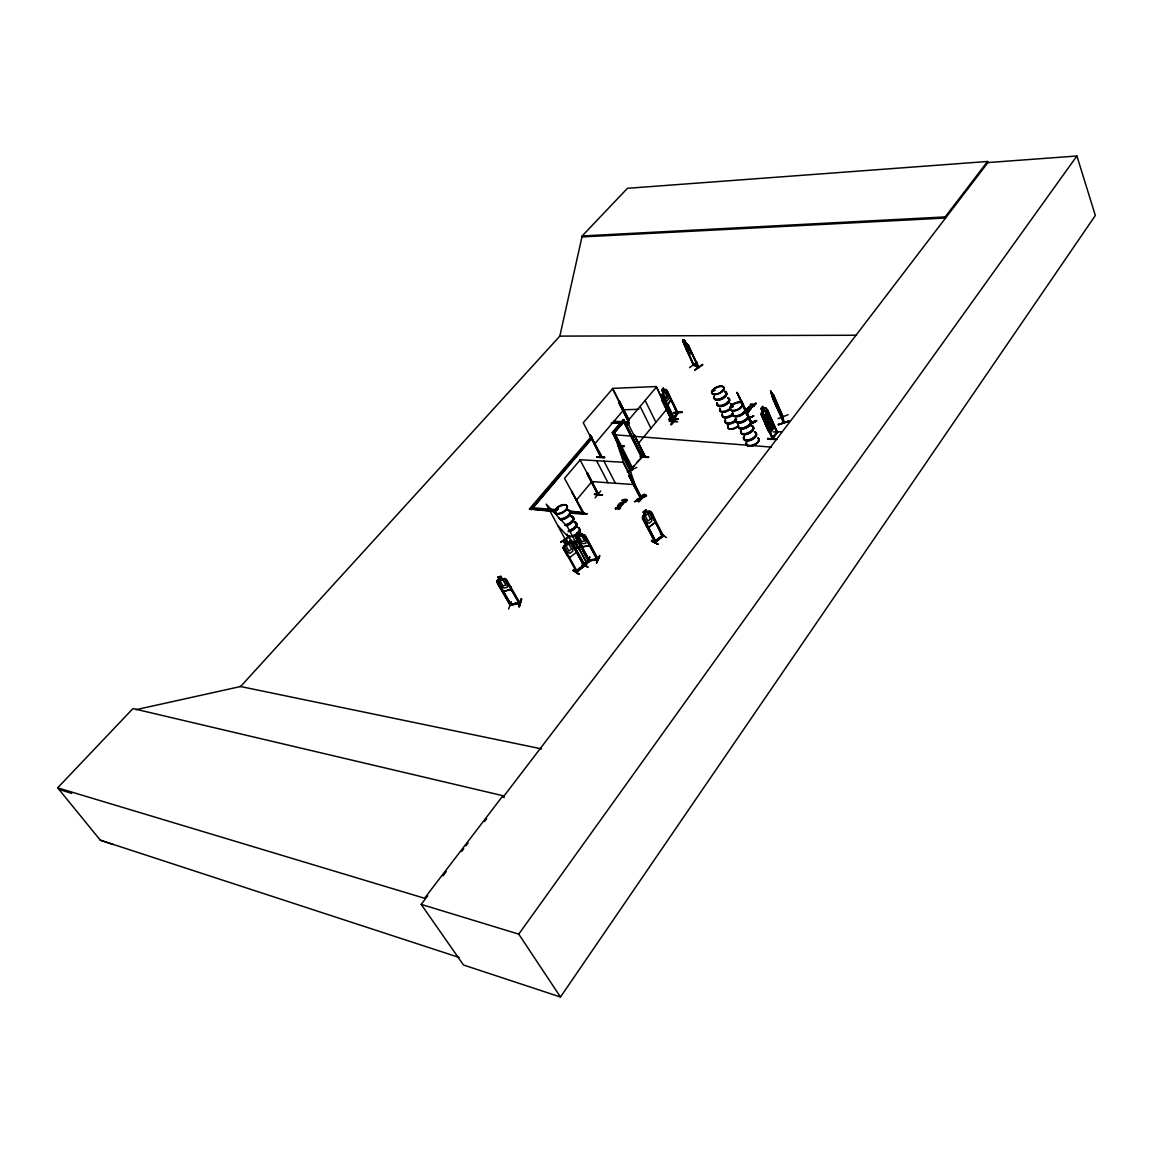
<?xml version="1.0" encoding="UTF-8"?>
<svg xmlns="http://www.w3.org/2000/svg" width="1153" height="1153" viewBox="0 0 1153 1153"><rect width="100%" height="100%" fill="white"/><g stroke="black" fill="none" stroke-linecap="round" stroke-linejoin="round"><path stroke-width="1.5" d="M749.695 410.54L749.205 409.185L749.061 410.569M678.123 412.788C673.813 420.802 670.801 419.361 677.344 412.933M640.751 496.727L640.636 497.491L640.751 496.597M640.463 497.923L641.385 497.952L623.038 462.267L579.93 459.716L598.897 495.055L587.655 473.105L586.747 473.292L587.655 473.105M662.24 395.94L662.283 394.254L662.139 395.94L673.511 419.043M632.507 470.165L631.902 468.968M586.546 562.88L574.18 540.296M586.156 561.482L586.113 561.439M586.632 562.232L567.435 526.791L546.219 504.106L565.532 539.964L564.725 538.696L565.474 538.955M622.476 504.034L620.876 503.068L619.175 504.409A1.686 0.879 -27.5 0 0 619.075 505.072L621.582 505.273A1.686 0.879 -27.5 0 0 622.519 504.668L622.951 504.135A1.701 0.894 -27.4 0 0 623.038 503.472C619.824 501.454 618.397 506.498 622.173 503.746C618.44 502.578 620.228 506.96 622.476 504.034A1.701 0.894 -27.4 0 1 621.453 504.683M772.337 423.727L772.481 421.955L772.337 423.727L768.359 428.959L767.48 428.685M764.929 423.194L766.197 420.009L762.825 412.226L764.396 410.137L766.774 415.397L765.203 417.501M772.712 437.52L773.101 438.399L762.767 415.556L762.003 416.175L762.767 415.556M650.969 513.762L662.759 536.549L663.523 535.943L651.748 513.157L650.969 513.762L662.658 536.621L663.206 535.093L663.624 535.914L655.12 542.53L642.25 518L642.74 516.227C650.422 505.374 653.434 514.079 655.106 522.439L648.591 527.598L646.127 525.537L648.62 527.454L655.221 522.482L654.673 519.023M655.927 541.896L644.282 519.196L643.302 519.686L655.308 542.429L656.014 541.795L644.08 519.081M683.902 343.781L693.544 365.27L683.008 341.706L687.966 344.718L698.66 367.605L697.997 366.38M686.208 349.431L687.865 352.342L683.008 341.706M783.55 421.854L783.19 416.954M782.584 416.348L783.982 422.128M782.945 417.17L783.564 422.805L772.063 396.747L772.236 392.856M745.688 412.284L748.182 411.304L747.548 412.5M563.284 548.151L576.644 572.162L585.018 565.633L572.71 543.279L571.917 543.885L584.153 566.296L571.917 543.885M745.515 411.65L748.124 411.174L745.587 411.462M583.62 565.273L584.513 564.912M587.468 473.335L598.061 494.997L599.156 494.752L598.321 494.291M577.062 571.456L576.831 570.533M576.125 571.398C593.42 560.272 576.356 567.723 576.313 572.075L584.917 565.446M672.242 421.796L673.107 421.09L672.675 421.667M761.023 408.436L764.367 418.625L766.226 419.75L768.33 416.795L768.734 421.609C772.409 422.012 771.256 426.048 768.662 422.747L768.446 427.158L768.042 422.56C764.079 422.2 765.578 417.775 768.129 421.465L767.61 414.287L762.71 406.202L761.023 408.436L762.407 411.29L761.153 414.518L768.302 430.66L770.089 432.606M644.123 455.997L644.527 456.011M856.448 335.249L559.839 336.114L582.164 235.961L627.448 188.314L987.559 161.478L987.934 162.573L503.025 797.285L504.106 797.53L502.953 795.714L132.984 708.562L57.65 787.83L100.311 840.177L113.181 844.529M783.636 421.767L783.449 422.719M740.99 407.052L740.932 406.735M741.307 406.908L740.543 406.678M732.919 406.663L731.852 406.231L732.112 407.283M575.765 549.03L576.385 552.431L569.654 557.519L567.175 555.544L563.111 548.151L563.586 546.407L570.231 541.319L571.744 541.651L585.119 565.604M563.168 548.194L563.586 546.407M677.676 419.202C651.171 420.773 696.369 418.28 669.187 418.971M669.158 419.706L669.201 418.957M669.345 419.389L677.921 418.943M713.231 390.953L713.995 389.772L714.774 390.363M713.621 390.492L714.399 389.786M623.557 446.153C621.741 444.064 622.908 448.459 623.701 445.62M622.663 446.672L622.851 445.75M623.038 446.427L623.888 445.577M751.511 422.286L751.929 423.137L749.133 418.006M751.28 422.863C755.431 419.678 760.634 419.764 751.871 423.526M518.807 606.262C526.258 583.375 514.67 622.634 521.026 598.926M519.009 606.723L521.776 599.214M521.372 599.301L519.542 606.579M518.663 602.86L519.628 602.082L519.989 602.889M519.614 602.14L510.981 604.619L519.715 602.125M511.168 605.239L509.77 604.676L510.851 604.388M508.574 609.043L511.399 601.65M506.383 581.429L507.363 580.968L506.383 581.429L519.311 603.048M503.486 591.33L511.154 589.471L510.592 586.546L511.125 589.558L503.486 591.33L500.806 588.909M502.549 579.037L504.654 579.685L507.594 584.773L507.219 587.324L504.178 588.03L501.296 586.243L498.341 581.17L499.451 579.873L497.692 577.076L500.964 576.313L502.463 579.238L504.769 578.518L506.369 579.253L520.104 603.178L519.426 602.457M511.312 605.181L498.528 583.043L497.548 583.504L510.39 605.455L496.583 581.53L497.174 580.305L496.684 581.631M583.173 512.393L583.274 512.537M776.574 439.466L767.653 439.25L767.739 438.414M767.725 438.5L776.877 439.134M565.763 510.073L565.619 509.54M558.283 508.905L557.043 509.813M557.058 509.957L556.885 509.626M557.648 509.136L558.009 508.559M648.49 457.164L640.347 456.285M751.799 406.317L750.416 408.148L750.257 406.029L748.355 407.643L750.459 406.49L750.819 407.614L747.663 408.061L751.007 408.45L752.39 406.303L750.416 408.148M596.995 457.049L604.763 457.453M604.518 457.092L596.822 456.703M604.46 457.799L596.764 457.337M615.471 509.064C616.408 507.536 621.381 505.951 619.81 507.147C620.386 510.52 610.586 507.45 619.06 507.507M676.941 412.716L677.359 412.039L678.079 412.904L667.342 391.285L677.272 413.466L666.535 389.7L665.526 389.411L662.254 394.326M596.807 558.974C573.992 562.837 607.833 556.942 596.692 558.744M597.355 559.45L585.191 537.255L586.084 537.125L585.09 537.514L597.196 559.825M596.663 563.14L599.834 555.775M596.375 562.75L599.574 555.415M589.918 557.202L586.3 564.696L589.745 556.856M588.059 559.998L588.794 560.199M589.327 560.949L588.131 560.257M588.073 560.257L589.471 560.661M579.57 544.216L582.106 546.853L589.601 545.744L589.14 542.775M582.106 546.853L589.63 545.657M693.947 364.42L693.731 364.665M581.357 534.978L583.461 535.655L586.243 540.815L585.825 543.265L582.856 543.712L580.06 541.751L577.278 536.606L578.374 535.439L576.673 532.672L579.916 532.109L581.314 535.064L585.147 535.367L598.09 559.652L588.506 561.064L576.529 538.581L577.408 538.437L589.572 560.646M589.457 560.906L577.408 538.437M576.673 532.672L578.33 535.525L576.14 535.684L575.506 536.909L588.405 561.093M565.489 545.023L564.653 547.026L567.478 552.157L570.115 553.267L572.767 551.235L572.983 547.949L570.173 542.804L568.242 542.977M643.273 512.018L644.786 514.872L643.792 516.875L646.487 522.107L649.053 523.26L651.676 521.228L651.949 517.884L649.269 512.638L647.366 512.797M762.464 415.556L772.654 438.385C772.135 439.999 771.4 437.275 772.755 437.434M772.279 438.918L777.309 432.144M767.336 409.474L777.05 432.923L767.033 409.474L777.598 432.303L776.733 431.467M598.277 495.358L586.877 473.306L598.306 494.954M582.957 513.46L571.643 491.409L583.62 513.128L564.509 478.38L580.132 459.989M752.39 406.303C750.459 409.56 750.502 406.951 749.407 406.591C747.303 409.272 750.79 405.726 750.228 407.744M576.241 535.77L575.635 536.923L579.656 544.187M673.208 421.695L672.66 421.421M672.271 420.643L673.035 422.517L656.475 386.99L627.16 421.767L644.714 456.934L644.484 456.011M644.513 456.775L645.32 456.199L644.873 456.79M644.858 455.55L645.32 456.199M601.189 455.911L600.353 456.458L601.376 455.983M585.825 561.77L586.214 562.606M732.198 406.202L731.593 406.663M733.236 406.404L732.083 407.139M722.441 390.363L721.749 390.708L722.556 390.723M713.332 390.233L714.399 390.68M651.517 541.088L657.945 544.202L651.531 541.016M573.387 569.971L578.691 574.309L578.878 573.56M573.517 570.389L579.166 573.935M578.691 574.208L573.2 570.634M682.187 412.543L673.482 412.587L681.971 412.097M746.582 414.619L746.64 413.581M673.712 417.905L677.042 412.947M673.554 419.115L677.791 412.788M669.979 396.863L670.657 400.12L667.4 405.063L665.728 403.118M669.893 396.863L670.83 400.149L667.501 405.049L665.67 403.046M662.341 394.312L663.306 392.928L661.908 390.218L663.249 388.143L664.647 390.824M663.479 396.935L674.274 418.453L662.932 394.859L663.206 392.928L661.822 390.218L663.35 388.129L664.632 390.982L665.641 389.512M427.734 895.823L421.191 904.384L463.477 964.989L560.488 997.014L1095.35 215.467L1076.902 155.986L987.934 162.573M675.413 417.962L670.787 424.362M671.435 424.751L675.989 418.308L671.003 424.693M671.997 421.162L672.603 420.989M672.43 421.753L673.366 421.465M560.488 997.014L518.749 934.132L1076.902 155.986M626.612 425.947L629.394 422.157L626.612 425.933L629.307 422.877M781.72 431.798L773.058 431.885M772.539 437.65L776.791 432.332L771.876 438.183M776.819 432.029C777.626 430.026 775.81 433.672 777.151 432.289L766.125 407.802C763.747 406.923 760.836 412.27 761.153 414.518L772.553 439.019L777.569 432.231M768.345 428.83L769.512 427.259L770.853 430.228L772.524 427.979L769.224 417.876L767.379 416.752L765.808 418.856L765.996 422.229L768.359 427.46L769.613 427.259M772.179 423.67L771.069 425.169L772.323 427.95M619.637 401.403L618.743 401.648L619.637 401.403L629.106 420.283M766.327 423.958L770.19 418.798M764.583 422.084L766.327 424.117L770.276 418.798L769.527 415.354L770.363 418.842M763.228 417.66L764.064 421.162L763.228 417.66L767.264 412.399L763.3 417.703M769.988 432.606L774.052 427.475L773.317 424.016M774.052 427.475L770.089 432.75L768.201 430.66M764.079 409.2L765.261 407.629M623.73 500.863C620.357 507.176 633.948 496.885 622.317 499.883C621.092 501.814 625.993 500.33 621.914 500.373M582.164 235.961L945.172 216.923L987.559 161.478M502.953 795.714L424.549 898.259L57.65 787.83M443.011 875.833L446.283 871.538M461.56 851.548L463.751 848.694M465.927 845.841L468.104 842.987M484.476 821.556L486.652 818.702M747.591 412.5L747.908 412.082A1.874 0.951 -24.6 0 0 748.672 411.203L748.038 410.295L745.443 410.9M750.387 409.675L750.517 408.782L749.882 409.661M747.908 412.082L747.793 412.961L747.331 412.039M753.313 405.986C757.146 403.536 749.133 406.879 750.675 404.256L754.595 404.372C758.775 401.1 751.943 407.34 754.048 406.461M753.529 406.447L756.037 403.233M749.421 409.646L746.841 409.113L750.517 408.782M747.043 409.574L747.173 408.666M747.879 408.522L748.009 407.629M750.517 405.179L750.675 404.256M640.938 497.13L639.857 497.361L640.693 497.419M640.693 497.865L629.048 476.074L640.376 498.255M644.527 494.623C633.775 510.837 639.54 494.522 644.541 494.637M638.301 501.18L643.922 494.19M638.517 501.555L644.167 494.551M578.936 512.768L587.093 513.806L582.164 513.546M602.212 494.81L594.271 494.219L602.399 495.141M669.201 421.277L677.589 421.609L669.605 421.349M597.931 494.522L598.003 495.329M629.048 476.074L630.23 475.195L629.797 476.117M672.689 422.502L662.024 399.875L673.064 422.445M672.963 422.517L656.316 386.543L612.373 388.374L628.5 420.557M623.514 500.503C620.069 504.351 629.552 500.791 624.004 500.532L623.499 501.858L625.719 500.661M625.949 501.123C620.977 500.993 625.704 504.221 626.598 500.215M621.035 505.663C621.28 507.551 620.631 504.192 617.821 505.403L617.677 506.326L619.954 506.513M618.21 509.295L620.3 508.545C619.031 506.426 621.337 506.498 619.622 507.421M619.752 507.997L619.247 507.089L620.674 508.069M619.363 508.459L620.444 507.608M615.241 508.617L618.685 507.969M617.677 506.326L617.821 505.403M622.159 500.834L626.843 500.676M595.078 497.865L600.713 491.005M599.156 494.752L598.148 494.968M625.301 458.188L630.994 469.372L632.132 468.449M620.415 448.603L612.272 432.62L623.629 419.606L642.091 456.314L641.327 457.164L623.442 421.566L613.915 432.836L632.075 468.522M642.091 456.314L623.6 419.98L612.877 432.678M645.046 456.184L644.426 456.847L634.092 434.522L645.291 456.329M634.366 434.537L633.588 435.128M662.182 400.869L662.932 400.293L662.182 400.869L672.631 422.574M570.202 513.085L582.582 514.152L583.706 512.797L569.193 510.909M638.171 443.703L667.068 408.825M569.841 512.408L582.222 513.474L583.346 512.119M634.064 465.826L632.017 468.291L641.933 457.222L624.119 421.825L613.987 432.865L624.119 421.825M601.592 456.602L601.044 457.265L583.274 422.762L612.762 388.619L628.774 420.557M637.133 462.122L641.933 457.222M576.241 500.301L591.648 481.868M601.232 456.66L600.756 457.222L590.293 435.286L601.679 456.574L590.293 435.286M590.567 435.286L589.803 435.877M618.556 402.238L619.305 401.676L618.556 402.238L628.025 421.119M612.272 432.62L623.629 419.606M614.03 432.851L623.427 421.724M594.415 444.28L623.499 410.05M591.503 439.134L531.288 509.741L592.325 437.117M556.049 511.86L529.472 508.949L590.884 437.059M529.832 509.612L534.459 504.178M536.779 501.469L554.146 481.118M556.467 478.409L591.215 437.708M748.874 418.698L751.554 423.338L738.684 396.301L740.529 399.241M641.688 497.779L623.442 462.05L614.376 434.623L632.377 469.761M622.274 504.221L622.706 503.688A1.701 0.894 -27.4 0 0 622.807 503.011L620.689 502.679L618.945 503.947A1.686 0.879 -27.5 0 0 618.83 504.625L621.337 504.812M631.93 469.905L620.862 448.171M673.9 419.072L663.379 397.482M732.818 406.764L732.559 406.101M714.557 390.161L713.548 389.858M662.989 534.949L654.443 541.521L662.153 535.914M601.246 457.136L600.699 456.473M557.288 508.718L556.524 509.381L557.043 508.732M557.793 509.338L557.36 509.669M558.11 509.237L557.274 509.77M576.024 571.11L576.716 572.075M772.654 438.918L762.306 416.175M644.887 456.314L634.092 434.522M577.35 571.643L564.984 549.203L564.192 549.808L564.984 549.203M509.828 604.388L510.635 604.475M654.558 541.42L655.394 540.843M662.153 535.511L662.903 535.006M654.947 542.342L663.407 535.756L662.845 535.021M666.506 537.543L660.366 533.637M651.531 541.103L651.762 540.267L657.945 544.202M587.785 567.276L582.294 563.601L587.871 567.132M642.898 516.328L644.786 514.872M649.427 511.298L647.438 512.826L645.925 509.972M573.2 570.721L573.416 569.899M584.384 564.711L583.922 565.374M643.504 519.801L644.282 519.196M651.186 513.878L651.748 513.157M563.731 546.508L565.633 545.052L563.918 542.227L566.829 540.08L568.299 543.005L570.303 541.478M572.104 544L572.897 543.409M564.12 542.285L566.786 540.238M597.946 559.695L597.441 558.917M694.755 369.839L702.48 364.362M702.869 364.824L694.942 370.185M689.537 367.634L697.176 362.143M694.005 365.458L682.922 339.587L684.594 340.423L687.001 344.401L689.436 351.031L686.035 347.802M691.281 351.795L687.966 344.718M698.113 367.447L688.471 345.9L698.963 367.389L693.832 364.881M688.932 346.116L688.197 346.087M685.761 343.061L684.608 340.366L682.936 339.76M686.857 343.565L687.894 344.776M662.658 536.621L662.456 535.684M569.596 536.015L560.776 542.299L568.386 537.399M569.755 536.318L560.704 542.184M655.207 542.458L654.702 541.708M745.991 411.016L748.254 410.756L748.888 411.664A1.874 0.951 -24.6 0 1 747.994 412.515L748.124 412.543M737.761 394.023L737.07 392.395L748.513 416.867M737.819 394.686L739.765 397.713M741.365 400.293L751.871 423.05M743.829 406.735L744.78 408.955L742.82 405.222M751.324 422.07L748.902 418.525L753.673 415.873L748.773 418.251L753.788 416.06M751.324 421.912L751.468 423.338L756.555 420.931M751.54 422.863L756.368 420.542M751.828 423.439L756.527 420.903M627.246 471.88L636.773 467.412M646.429 495.617C633.386 502.232 632.853 500.906 646.213 495.185C639.093 501.166 623.384 506.167 646.545 495.92M636.442 499.811L646.228 495.214M626.05 422.574L629.149 422.661M509.914 604.316L510.505 605.094M510.52 605.051L519.974 602.918M519.974 603.264L510.231 605.469M774.758 401.748L772.279 394.758L783.91 422.618L772.496 397.439L770.55 390.838L775.753 403.997L774.83 402.7M772.106 392.798L783.103 417.66L773.332 394.312M772.669 398.376L777.122 408.104L776.704 403.622M775.45 400.307L776.848 403.636M775.926 405.971L777.223 408.061M788.104 414.749L778.116 418.553M782.844 417.069L783.204 421.984M788.868 421.335C756.512 431.654 810.17 413.956 778.65 424.708M778.621 424.448L788.839 421.004M582.697 563.327L587.612 566.815M698.66 367.605L693.544 365.27M588.736 560.704L598.205 559.392L585.147 535.367L583.562 534.617L576.111 535.756M620.718 445.562L620.559 446.341M623.96 446.643L622.649 446.153M497.837 577.221L500.906 576.428M504.769 578.518L497.145 580.391L499.422 579.959M497.548 583.504L498.456 583.288M135.895 709.7L240.602 686.525L559.911 336.042M579.469 528.982A6.86 3.574 -28.5 0 1 578.777 533.133L579.08 533.421M576.414 538.826L577.293 538.696M767.682 417.905L768.95 417.717L771.314 422.949L771.472 426.307L769.901 428.412L768.042 427.287M664.546 390.982L665.685 390.838L668.423 398.996L667.097 400.956L665.353 399.86M640.146 497.073L640.405 498.211M519.124 603.423L506.47 581.184M713.419 390.838L714.774 390.118L714.139 389.671M673.669 412.875L682.417 412.183M582.611 236.898L945.561 218.032L945.172 216.923M596.692 559.018L598.018 559.392M623.11 409.791L638.877 409.286M557.202 509.698L532.052 507.752M772.193 393.822L770.55 390.838M766.327 424.117L764.54 421.998M768.359 428.959L767.422 428.57M769.844 416.507L768.849 416.204L764.756 423.223L768.258 430.746M756.238 403.694L755.503 403.219M750.3 404.717L754.595 404.372M748.83 407.658L749.753 407.686M746.841 409.113L750.733 409.243M613.655 421.263L628.039 421.825M617.59 422.056L621.179 422.2M624.767 422.329L628.371 422.474M612.618 422.474L621.611 422.834M625.2 422.978L628.803 423.122M611.162 423.065L620.141 423.425M625.531 423.641L629.134 423.785M640.275 457.006L648.289 457.496L648.375 456.674M591.446 481.594L634.453 484.591M594.487 494.565L602.558 495.055M613.54 434.71L771.487 447.105M617.431 505.879L621.265 506.124M582.265 513.33L587.093 513.806M532.412 508.415L539.489 509.021M546.565 509.626L553.642 510.231M573.099 511.889L580.161 512.494M529.472 508.949L555.688 511.197M693.544 364.665L693.904 365.443M239.882 686.381L541.564 748.874M649.355 511.269L650.753 511.601M557.634 508.559L558.398 508.977M769.8 416.608L768.878 416.334L767.783 417.905L766.428 414.921L764.727 417.17L766.053 420.009M421.191 904.384L518.749 934.132M58.889 789.358L71.688 793.365M749.263 418.409L749.09 419.115L748.701 418.222M100.311 840.177L459.038 957.422M684.435 340.798L683.426 340.337L684.853 341.677M687.865 352.27L691.829 354.187L691.209 351.751M694.092 364.694L698.098 366.596M647.424 512.624L645.968 509.799L643.129 511.99L644.642 514.858M651.849 540.771L657.83 544.13M500.935 588.779L503.53 591.143M579.123 533.407L578.849 533.133A6.86 3.574 -28.5 0 1 573.027 536.808M591.734 560.084C581.429 562.967 576.039 571.326 591.72 560.07M558.283 526.114L579.642 549.232M632.017 470.338L612.618 432.634M767.163 412.399L769.051 414.518M767.163 412.543L768.95 414.518M498.528 583.043L511.384 604.921M738.41 395.32L736.954 392.452L748.412 417.458M741.091 401.475L741.912 402.916M743.382 406.461L744.78 408.955M771.112 392.769L770.838 391.775M571.6 541.723L575.664 549.087L576.197 552.359M596.533 460.696L608.02 482.747M603.941 461.128L615.399 483.266M629.25 475.829L640.549 497.923M614.679 432.894L632.709 468.334M617.864 445.159L629.12 467.253M619.42 449.857L630.72 472.024M739.116 396.805L739.967 398.506M623.283 419.591L641.745 456.3M619.478 401.619L628.947 420.499M618.83 402.253L628.299 421.133M640.117 406.389L650.941 428.282M645.147 400.422L655.913 422.301M740.658 400.696L742.114 403.68M667.241 391.833L677.604 413.48M773.375 394.816L783.449 417.53M625.56 456.588L634.856 484.39M771.256 392.712L771.343 393.836M746.438 414.1A6.947 3.517 -24.7 0 1 746.942 418.784A6.947 3.517 -24.7 0 1 738.828 422.531A6.947 3.517 -24.7 0 1 735.542 419.13M743.8 408.537A6.86 3.459 -24.7 0 1 741.422 415.339A6.86 3.459 -24.7 0 1 732.76 414.561M746.207 413.783A6.846 3.473 -24.7 0 1 746.697 418.409A6.846 3.473 -24.7 0 1 738.698 422.113A6.846 3.473 -24.7 0 1 735.455 418.755M746.697 414.849A6.846 3.473 -24.7 0 1 747.187 419.461A6.846 3.473 -24.7 0 1 739.188 423.165A6.846 3.473 -24.7 0 1 735.945 419.807M748.931 419.75A6.817 3.473 -24.7 0 1 749.421 424.376A6.846 3.488 -24.7 0 1 741.509 428.224A6.846 3.488 -24.7 0 1 738.266 424.852M738.223 424.708A6.817 3.473 -24.7 0 0 741.451 428.066A6.817 3.473 -24.7 0 0 749.421 424.376A6.846 3.488 -24.7 0 0 749.018 419.894M746.582 414.417A6.947 3.517 -24.7 0 1 747.086 419.115A6.947 3.517 -24.7 0 1 738.972 422.863A6.947 3.517 -24.7 0 1 735.686 419.461M744.55 408.263A6.961 3.502 -24.7 0 1 739.491 415.44A6.961 3.502 -24.7 0 1 732.631 412.846M744.305 407.946A6.86 3.459 -24.7 0 1 739.304 415.022A6.86 3.459 -24.7 0 1 732.544 412.457M744.694 408.58A6.961 3.502 -24.7 0 1 739.635 415.772A6.961 3.502 -24.7 0 1 732.775 413.163M750.07 420.557A6.832 3.488 -24.7 0 1 745.126 427.648A6.832 3.488 -24.7 0 1 738.367 425.039M750.214 420.831A6.846 3.488 -24.7 0 1 745.256 427.936A6.846 3.488 -24.7 0 1 738.482 425.327M750.589 425.817A6.918 3.545 -24.7 0 1 753.226 429.608A6.918 3.545 -24.7 0 1 745.919 434.277A6.918 3.545 -24.7 0 1 740.774 432.087M754.595 431.928A6.904 3.56 -24.7 0 1 755.129 436.656A6.904 3.56 -24.7 0 1 747.072 440.374A6.904 3.56 -24.7 0 1 743.771 436.915M753.572 427.633A6.817 3.502 -24.7 0 1 747.216 434.306A6.817 3.502 -24.7 0 1 741.293 431.381M752.001 426.437A6.817 3.502 -24.7 0 1 752.981 426.913M754.365 431.626A6.803 3.517 -24.7 0 1 754.884 436.281A6.803 3.517 -24.7 0 1 746.942 439.956A6.803 3.517 -24.7 0 1 743.685 436.555M754.855 432.663A6.803 3.517 -24.6 0 1 755.374 437.333A6.803 3.517 -24.6 0 1 747.418 440.994A6.803 3.517 -24.6 0 1 744.161 437.592M758.126 438.126A6.803 3.531 -24.6 0 1 753.226 445.26A6.803 3.531 -24.6 0 1 746.452 442.565M754.754 432.245A6.904 3.56 -24.7 0 1 754.927 437.347A6.904 3.56 -24.7 0 1 746.265 440.648A6.904 3.56 -24.7 0 1 744.607 436.108M751.756 425.702A6.918 3.545 -24.7 0 1 752.26 430.415A6.918 3.545 -24.7 0 1 744.189 434.133A6.918 3.545 -24.7 0 1 740.889 430.703M751.525 425.385A6.817 3.502 -24.7 0 1 752.03 430.04A6.817 3.502 -24.7 0 1 744.06 433.715A6.817 3.502 -24.7 0 1 740.817 430.328M758.213 438.327A6.803 3.531 -24.6 0 1 753.327 445.462A6.803 3.531 -24.6 0 1 746.553 442.766A6.759 3.517 -24.6 0 0 753.313 445.433A6.759 3.517 -24.6 0 0 758.184 438.356M758.025 438.01A6.759 3.517 -24.6 0 1 753.154 445.101A6.759 3.517 -24.6 0 1 746.423 442.421M727.759 397.699A6.788 3.373 -25 0 1 728.163 402.21A6.788 3.373 -25 0 1 720.236 405.885A6.788 3.373 -25 0 1 717.108 402.628M725.136 392.222A6.716 3.315 -25 0 1 722.729 398.794A6.716 3.315 -25 0 1 714.341 398.116M728.465 397.843A6.702 3.329 -25 0 1 724.343 404.372A6.702 3.329 -25 0 1 716.748 403.276M728.004 398.434A6.702 3.329 -25 0 1 728.408 402.887A6.702 3.329 -25 0 1 720.596 406.505A6.702 3.329 -25 0 1 717.497 403.291M730.31 403.391A6.687 3.344 -25 0 1 731.982 405.409M731.708 406.433A6.687 3.344 -25 0 1 723.925 411.39A6.687 3.344 -25 0 1 719.803 408.263M727.903 398.016A6.788 3.373 -25 0 1 728.321 402.541A6.788 3.373 -25 0 1 720.394 406.202A6.788 3.373 -25 0 1 717.252 402.945M724.891 391.487A6.803 3.358 -25 0 1 725.295 395.998A6.803 3.358 -25 0 1 717.353 399.673A6.803 3.358 -25 0 1 714.211 396.445M724.66 391.184A6.716 3.315 -25 0 1 725.05 395.623A6.716 3.315 -25 0 1 717.224 399.255A6.716 3.315 -25 0 1 714.125 396.07M725.035 391.804A6.803 3.358 -25 0 1 725.439 396.315A6.803 3.358 -25 0 1 717.497 400.005A6.803 3.358 -25 0 1 714.37 396.762M730.425 403.651A6.687 3.344 -25 0 1 732.097 405.669M731.838 406.692A6.687 3.344 -25 0 1 731.161 407.773M730.123 408.839A6.687 3.344 -25 0 1 722.556 411.751A6.687 3.344 -25 0 1 719.933 408.522M736.608 419.433A6.745 3.416 -24.9 0 1 728.667 423.439A6.745 3.416 -24.9 0 1 725.266 420.139M732.977 415.022A6.673 3.358 -24.9 0 1 726.159 417.919A6.673 3.358 -24.9 0 1 722.542 415.7M736.378 419.072A6.659 3.358 -24.9 0 1 728.537 423.021A6.659 3.358 -24.9 0 1 725.179 419.778M735.816 421.176A6.659 3.373 -24.9 0 1 728.307 424.059A6.659 3.373 -24.9 0 1 725.669 420.802M738.021 425.947A6.63 3.373 -24.9 0 1 730.526 428.815A6.63 3.373 -24.9 0 1 727.889 425.543M735.715 420.831A6.745 3.416 -24.9 0 1 728.091 423.756A6.745 3.416 -24.9 0 1 725.41 420.456M732.731 414.374A6.759 3.401 -24.9 0 1 725.078 417.314A6.759 3.401 -24.9 0 1 722.412 414.028M732.501 413.999A6.673 3.344 -24.9 0 1 724.963 416.896A6.673 3.344 -24.9 0 1 722.34 413.653M730.339 409.344A6.673 3.329 -25 0 1 723.522 412.241A6.673 3.329 -25 0 1 719.919 410.036M731.593 404.631A6.673 3.329 -25 0 1 732.155 405.308M730.209 409.041A6.687 3.344 -25 0 1 722.657 411.967A6.687 3.344 -25 0 1 720.02 408.724M730.526 403.853A6.687 3.344 -25 0 1 732.04 404.991M738.179 426.279A6.644 3.373 -24.9 0 1 730.671 429.161A6.659 3.387 -24.9 0 1 728.033 425.904A6.644 3.373 -24.9 0 0 730.671 429.161A6.659 3.387 -24.9 0 0 738.194 426.293M732.876 414.691A6.759 3.401 -24.9 0 1 725.958 417.617A6.759 3.401 -24.9 0 1 722.282 415.368M571.355 516.875A6.889 3.545 -28.5 0 1 573.459 520.666A6.889 3.545 -28.5 0 1 566.887 525.523M571.211 516.458A6.99 3.603 -28.5 0 1 572.983 520.897A6.99 3.603 -28.5 0 1 565.056 525.566M570.793 515.852A6.889 3.545 -28.5 0 1 572.551 520.219A6.889 3.545 -28.5 0 1 564.725 524.846M571.038 516.155A6.99 3.603 -28.5 0 1 572.825 520.579A6.99 3.603 -28.5 0 1 564.884 525.264M567.723 510.015A7.004 3.589 -28.5 0 1 569.034 515.031A7.004 3.589 -28.5 0 1 560.084 519.153M567.478 509.727A6.904 3.531 -28.5 0 1 568.242 515.261A6.904 3.531 -28.5 0 1 558.773 518.461M569.222 511.024A6.904 3.531 -28.5 0 1 568.804 516.285A6.904 3.531 -28.5 0 1 560.502 519.772M569.092 510.606A7.004 3.589 -28.5 0 1 568.674 515.939A7.004 3.589 -28.5 0 1 560.257 519.47M575.102 521.92A6.86 3.56 -28.5 0 1 575.678 526.027A6.86 3.56 -28.5 0 1 569.481 530.294A6.889 3.574 -28.5 0 0 575.779 526.157A6.889 3.574 -28.5 0 0 575.188 522.05M575.289 522.251A6.875 3.56 -28.5 0 1 575.866 526.359A6.875 3.56 -28.5 0 1 569.654 530.625M574.122 521.978A6.889 3.574 -28.5 0 1 575.88 526.373A6.889 3.574 -28.5 0 1 568.069 531M576.889 527.123A6.86 3.574 -28.5 0 1 578.662 531.533A6.86 3.574 -28.5 0 1 570.879 536.131M569.438 536.159A6.86 3.574 -28.5 0 1 566.988 534.488M570 537.168A6.86 3.574 -28.5 0 1 567.507 534.488M581.343 533.464A6.846 3.589 -28.5 0 1 582.683 535.857M578.979 540.382A6.846 3.589 -28.5 0 1 570.288 540.526M579.527 541.391A6.846 3.589 -28.5 0 1 576.313 542.876M574.727 543.207A6.846 3.589 -28.5 0 1 572.119 542.933M571.283 542.357A6.846 3.589 -28.5 0 1 570.807 540.526M581.89 534.473A6.846 3.589 -28.5 0 1 583.202 535.857M577.783 541.953A6.932 3.646 -28.5 0 1 576.111 542.573M574.511 542.919A6.932 3.646 -28.5 0 1 571.859 542.645M571.009 542.069A6.932 3.646 -28.5 0 1 570.533 540.195M581.761 534.055A6.932 3.646 -28.5 0 1 583.087 535.468M577.61 541.636A6.932 3.646 -28.5 0 1 570.36 539.892M581.602 533.753A6.932 3.646 -28.5 0 1 582.928 535.151M578.33 527.699A6.961 3.632 -28.5 0 1 578.489 532.484A6.961 3.632 -28.5 0 1 571.038 536.549M569.582 536.563A6.961 3.632 -28.5 0 1 567.089 534.877M578.503 528.002A6.961 3.632 -28.5 0 1 579.094 532.196A6.961 3.632 -28.5 0 1 572.825 536.52M569.755 536.88A6.961 3.632 -28.5 0 1 567.233 534.156M582.078 546.104A6.817 3.589 -28.5 0 1 574.698 547.632M582.265 546.436A6.832 3.603 -28.5 0 1 574.871 547.963M582.164 546.248A6.846 3.603 -28.5 0 1 574.756 547.776M667.385 396.863L666.059 398.823L663.638 393.822L664.978 391.876L667.385 396.863M663.22 389.094L662.802 391.242L663.22 389.094M771.516 426.941L770.939 429.219L771.516 426.941M770.752 424.232L769.195 426.336L766.831 421.104L768.388 419L770.752 424.232M763.055 408.162L762.047 409.502L762.637 407.211L763.055 408.162M770.463 424.073L768.892 426.163L766.529 420.931L768.114 418.842L770.463 424.073M766.341 415.93L765.751 418.222L766.341 415.93M650.537 518.98L647.9 521.026L645.204 515.78L647.856 513.734L650.537 518.98M645.694 510.808L643.994 512.119L644.469 513.056L646.184 511.745L645.694 510.808M567.017 541.953L565.301 543.265L564.797 542.342L566.512 541.031L567.017 541.953M568.746 543.899L566.08 545.931L568.905 551.076L571.557 549.03L568.746 543.899M591.46 559.753L582.193 565.82L591.489 559.796M500.618 577.019L498.672 577.48L499.191 578.388L501.151 577.927L500.618 577.019M503.011 580.074L499.97 580.781L502.924 585.854L505.965 585.147L503.011 580.074M579.57 532.758L577.653 533.046L578.157 533.969L580.074 533.68L579.57 532.758M581.861 535.9L578.864 536.361L581.66 541.506L584.643 541.06L581.861 535.9M648.505 457.064L640.491 456.66L648.591 457.121M621.337 446.326L622.087 447.796L621.337 446.326M686.15 344.012L684.579 343.277L686.885 348.192L688.456 348.927L686.15 344.012M732.861 410.497A6.889 3.445 -24.8 0 0 742.647 404.242A6.889 3.445 -24.8 0 0 733.178 403.982A6.889 3.445 -24.8 0 0 732.861 410.497M733.121 411.016A6.86 3.445 -24.8 0 0 742.863 404.775A6.86 3.445 -24.8 0 0 733.438 404.516A6.86 3.445 -24.8 0 0 733.121 411.016M732.962 410.713A6.889 3.445 -24.8 0 0 742.748 404.458A6.889 3.445 -24.8 0 0 733.279 404.199A6.889 3.445 -24.8 0 0 732.962 410.713M746.222 427.893A6.817 3.473 -24.7 0 0 750.329 421.162A6.803 3.473 -24.7 0 1 746.207 427.878A6.817 3.473 -24.7 0 1 738.381 426.682A6.803 3.473 -24.7 0 0 746.207 427.878M715.912 394.153A6.731 3.3 -25 0 0 723.868 387.278A6.731 3.3 -25 0 0 713.505 388.965A6.731 3.3 -25 0 0 715.912 394.153M716.071 394.441A6.716 3.286 -25 0 0 723.983 387.61A6.702 3.286 -25 0 0 713.678 389.267A6.716 3.286 -25 0 0 716.071 394.441A6.702 3.286 -25 0 0 723.969 387.595A6.716 3.286 -25 0 0 713.664 389.267A6.702 3.286 -25 0 0 716.071 394.427M558.6 513.546A6.932 3.531 -28.5 0 0 567.19 506.181A6.932 3.531 -28.5 0 0 557.014 507.522A6.932 3.531 -28.5 0 0 558.6 513.546M558.888 514.036A6.904 3.517 -28.5 0 0 567.435 506.7A6.904 3.517 -28.5 0 0 557.303 508.026A6.904 3.517 -28.5 0 0 558.888 514.036M558.701 513.734A6.932 3.531 -28.5 0 0 567.276 506.369A6.932 3.531 -28.5 0 0 557.115 507.695A6.932 3.531 -28.5 0 0 558.701 513.734M576.169 526.935A6.86 3.56 -28.5 0 0 574.41 522.554A6.846 3.545 -28.5 0 1 576.169 526.95A6.846 3.545 -28.5 0 1 568.4 531.533A6.86 3.56 -28.5 0 0 576.169 526.935"/></g></svg>
